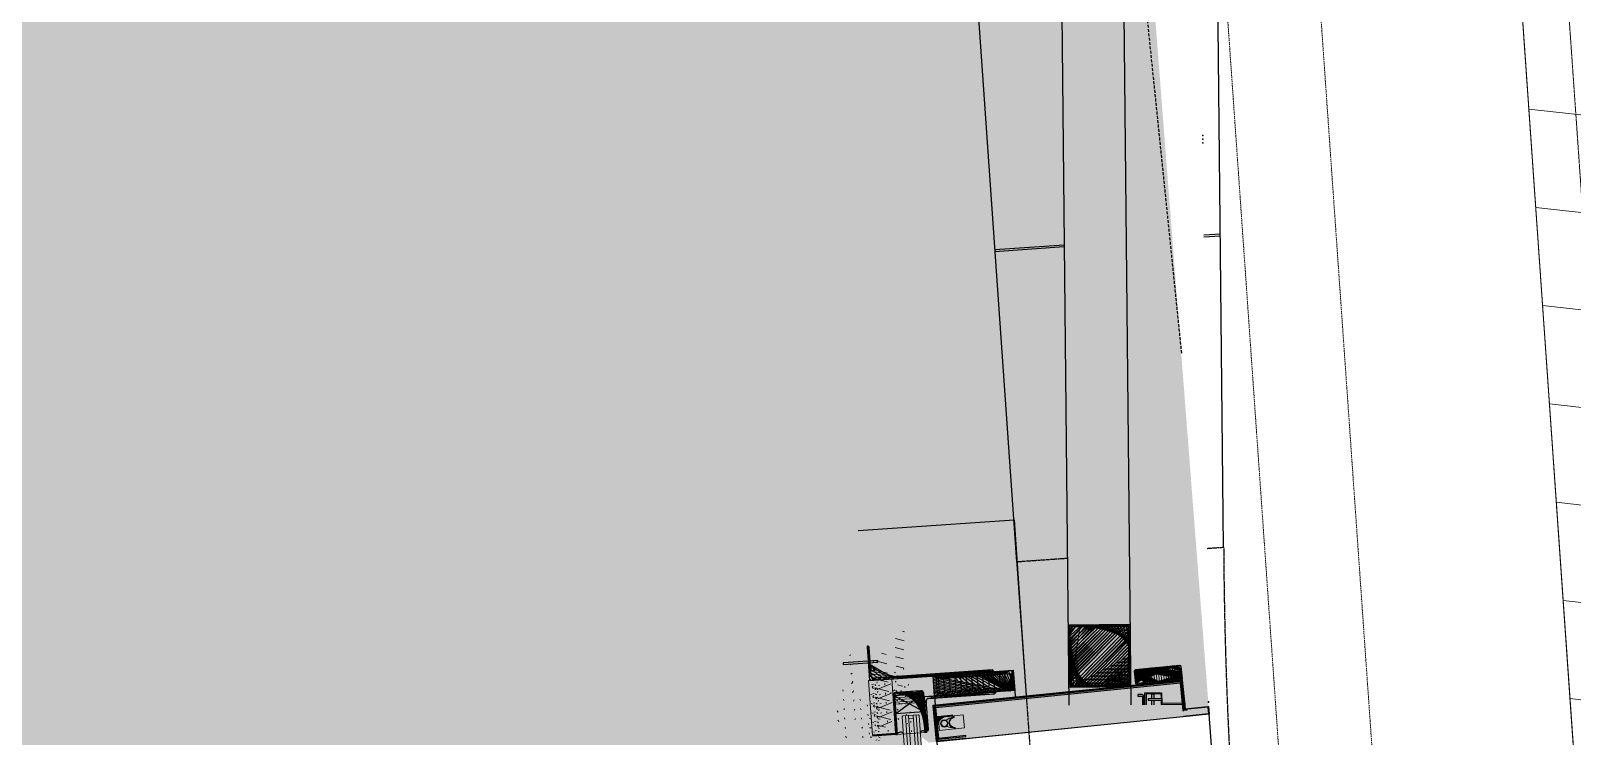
# Model space of a CAD drawing. Header units: millimetres. Extents: x 306 to 836129804, y -168137 to 818603917.
# Drawn here: x 834579484 to 834584449, y 817967522 to 817969795 of the extents above; entities that cross this region are included whole.
import ezdxf
from ezdxf.xclip import XClip

# ---------------------------------------------------------------- set-up
doc = ezdxf.new("R2010")
doc.units = ezdxf.units.MM
doc.header["$LTSCALE"] = 3
doc.header["$XCLIPFRAME"] = 0
doc.header["$PDMODE"] = 3
doc.header["$PDSIZE"] = 0.1
for name, pattern in [('ACAD_ISO03W100', [30, 12, -18]), ('B0606', [0.7813, 0.39065, -0.39065]), ('B0701', [2.34375, 1.5625, -0.78125]), ('B0703', [4.6875, 3.125, -1.5625])]:
    doc.linetypes.add(name, pattern=pattern)
doc.layers.add('_LTC', color=251, linetype='Continuous')
for name, color, linetype, lineweight in [('Eva-New', 1, 'ACAD_ISO03W100', 18), ('Hatch (LTC&CB)', 252, 'Continuous', 35), ('UAJ-08ALUM-h', 251, 'Continuous', 5), ('UAJ-08META', 251, 'Continuous', 9), ('UAJ-08STAI', 251, 'Continuous', 9), ('UAJ-08STAI-h', 251, 'Continuous', 5), ('UAJ-21EXWA-a', 251, 'Continuous', 9), ('UAJ-21EXWA-c', 251, 'Continuous', 9), ('UAJ-22INWA', 251, 'Continuous', 35), ('UAJ-22INWA-a', 251, 'Continuous', 13), ('UAJ-22INWA-h', 251, 'Continuous', 9), ('UAJ-23FLOR-h', 251, 'Continuous', 9), ('UAJ-23FLOR-y', 251, 'B0701', 9), ('UAJ-32INFR-c', 251, 'Continuous', 9), ('UAJ-32INFR-h', 251, 'Continuous', 9)]:
    doc.layers.add(name, color=color, linetype=linetype, lineweight=lineweight)
doc.layers.add('UAJ-21EXWA-$', color=251, linetype='Continuous', plot=False)
doc.layers.add('UAJ-21EXWA-hlp', color=251, linetype='Continuous', plot=False)
pattern_1 = [(45, (0, 0), (-4.999999779477807, 4.999999779477808), []), (45, (1.7, 0), (-4.999999779477807, 4.999999779477808), []), (45, (1.8, 0), (-4.999999779477807, 4.999999779477808), []), (45, (1.9, 0), (-4.999999779477807, 4.999999779477808), []), (45, (2, 0), (-4.999999779477807, 4.999999779477808), []), (45, (2.1, 0), (-4.999999779477807, 4.999999779477808), []), (45, (2.2, 0), (-4.999999779477807, 4.999999779477808), []), (45, (2.3, 0), (-4.999999779477807, 4.999999779477808), [])]
pattern_2 = [(45, (10750, 600), (-4.999999779477807, 4.999999779477808), []), (45, (10751.7, 600), (-4.999999779477807, 4.999999779477808), []), (45, (10751.8, 600), (-4.999999779477807, 4.999999779477808), []), (45, (10751.9, 600), (-4.999999779477807, 4.999999779477808), []), (45, (10752, 600), (-4.999999779477807, 4.999999779477808), []), (45, (10752.1, 600), (-4.999999779477807, 4.999999779477808), []), (45, (10752.2, 600), (-4.999999779477807, 4.999999779477808), []), (45, (10752.3, 600), (-4.999999779477807, 4.999999779477808), [])]

# ---------------------------------------------------------------- blocks, each defined once
blk = doc.blocks.new('*U1653')
at = {"layer": 'UAJ-21EXWA-a'}
blk.add_lwpolyline([(678.8535124063492, -152.6484401226044), (676.4192818403244, -154.0763473510742), (663.6700299978256, -203.4564032554626), (665.1043062210083, -205.9014909267426), (2717.795520795362, -745.6337815518237), (2720.225411785619, -744.2047587628223), (2733.435432804601, -694.9458272452213), (2732.019224895017, -692.5054943556644)], close=True, dxfattribs=at)
at = {"layer": 'UAJ-21EXWA-c'}
for points in [[(2722.272725952642, -736.4711052174426), (665.7130051851273, -195.7216341495514)], [(2724.621554268377, -726.748795747266), (668.2559567689896, -186.0503678321838)], [(671.833355307579, -171.4823825359344), (2728.772962940709, -712.3317406172611)], [(674.3763068914413, -161.8111159801483), (2731.363220585363, -702.6729125971652)]]:
    blk.add_lwpolyline(points, dxfattribs=at)
for points in [[(681.5908010005951, -174.0479942560196), (671.9194390773773, -171.5050172805786), (668.1698733568192, -186.0277328491211), (677.8412356376648, -188.5707098245621)], [(2719.109079254644, -709.7907284493305), (2728.780441654699, -712.3337053055621), (2724.901761187093, -726.822471498952), (2715.230398667829, -724.2794944043018)]]:
    blk.add_lwpolyline(points, close=True, dxfattribs=at)
blk = doc.blocks.new('*U1659')
at = {"layer": 'UAJ-22INWA-h'}
h = blk.add_hatch(dxfattribs=at)
h.set_pattern_fill('A-INSULATION', color=256, scale=75, style=0)
h.set_pattern_definition([(71.565, (1689.68143041833, 15), (-30.00000014069336, 2.655908467735779e-05), [47.43416475, -31.6227765]), (279, (1689.68143041833, 15), (30.00000032541372, -2.509771042033537e-07), [4.69303425, -71.2418505]), (297, (1690.43143041833, 10.35), (30.00000002524239, 4.092226557617096e-09), [4.69303425, -79.48143375]), (315, (1692.53143041833, 6.149999999999999), (29.99999973752702, -8.326672684688674e-15), [4.69303425, -101.3729835]), (333, (1695.83143041833, 2.85), (29.99999935698749, 3.364006365136341e-07), [4.69303425, -160.508661]), (351, (1700.03143041833, 0.75), (29.99441939244518, 0.0008841839218006603), [4.693034249999993, -474.7409572499996]), (9, (1704.68143041833, 0), (-30.00000032541372, 2.509770979583492e-07), [4.69303425, -474.74095725]), (27, (1709.33143041833, 0.75), (-29.99999935698749, 3.364006448403067e-07), [4.69303425, -160.508661]), (45, (1713.53143041833, 2.85), (-29.99999973752702, 2.081668171172169e-15), [4.69303425, -101.3729835]), (63, (1716.83143041833, 6.149999999999999), (-30.00000002524239, 4.092236965957952e-09), [4.69303425, -79.48143375]), (81, (1718.93143041833, 10.35), (-30.00000032541372, -2.509770963970981e-07), [4.69303425, -71.2418505]), (288.435, (1704.68143041833, 60), (30.00000014069335, 2.655908466799028e-05), [47.43416475, -31.6227765]), (261, (1705.43143041833, 64.65), (30.00000032541372, 2.509770927541788e-07), [4.693034249999993, -71.24185049999988]), (243, (1707.53143041833, 68.85), (30.00000002524239, -4.092236965957952e-09), [4.69303425, -79.48143375]), (225, (1710.83143041833, 72.15), (29.99999973752702, -4.163336342344337e-15), [4.69303425, -101.3729835]), (207, (1715.03143041833, 74.25), (29.99999935698749, -3.364006490036431e-07), [4.69303425, -160.508661]), (189, (1719.68143041833, 75), (30.00000032541372, -2.509771021216856e-07), [4.69303425, -474.74095725]), (171, (1724.33143041833, 74.25), (-30.00000032541372, -2.509770943154299e-07), [4.693034249999993, -474.7409572499996]), (153, (1728.53143041833, 72.15), (-29.99999935698749, -3.364006406769704e-07), [4.69303425, -160.508661]), (135, (1731.83143041833, 68.85), (-29.99999973752702, 2.081668171172169e-15), [4.69303425, -101.3729835]), (117, (1733.93143041833, 64.65), (-30.00000002524239, -4.092228639285267e-09), [4.69303425, -79.48143375]), (98.99999999999997, (1734.68143041833, 60), (-30.00000036061147, 4.732069762078406e-07), [4.693034249999995, -71.24185049999991])])
h.paths.add_polyline_path([(0, 0), (176.9999999598918, 0), (176.9999999598918, 75), (0, 75)])
blk.add_lwpolyline([(0, 0), (176.9999999598918, 0), (176.9999999598918, 75), (0, 75)], close=True, dxfattribs=at)
blk = doc.blocks.new('*U2748')
at = {"layer": 'UAJ-22INWA-a', "lineweight": -2}
blk.add_lwpolyline([(-212.999399180841, 26.5286515692539), (-212.999399180841, -27.4713484307461, -0.414213562373095), (-215.9993993000503, -30.47134854995539), (-227.999399180841, -30.47134854995539), (-227.999399180841, -35.4713484307461), (-215.4993993000503, -35.47134854995539, 0.414213562373095), (-207.9993993000503, -27.9713484307461), (-207.999399180841, 27.02865145004461, 0.414213562373095), (-215.4993993000503, 34.52865145004461), (-227.999399180841, 34.52865145004461), (-227.999399180841, 29.5286515692539), (-215.9993993000503, 29.5286515692539, -0.414213562373095)], format="xyb", close=True, dxfattribs=at)
for points in [[(-204.9993993000503, 39.98541197574804), (-156.999399180841, 39.98541185653875), (-156.9993993000503, 35.98541185653875), (-200.999399180841, 35.98541197574804), (-200.9993993000503, -36.01458790504267), (-156.999399180841, -36.01458802425196), (-156.9993993000503, -40.01458802425196), (-204.999399180841, -40.01458802425196), (-204.9993993000503, 39.98541197574804)], [(-175.066112156343, 20.98541209495733), (-175.066112156343, 35.98541185653875), (-184.066112156343, 35.98541197574804), (-184.066112156343, 20.98541197574804)], [(-184.066112156343, 15.98541197574804), (-184.0661123947616, -15.98541143142512)], [(-175.066112156343, -15.98541131221583), (-175.066112156343, 15.98541197574804)]]:
    blk.add_lwpolyline(points, dxfattribs=at)
blk.add_lwpolyline([(-152.9993993000503, 38.13516340053746), (-152.9993994192596, 20.98541197574804), (-194.0661123947616, 20.98541209495733), (-194.0661125139709, 15.98541209495733), (-152.9993993000503, 15.98541209495733), (-152.9993993000503, 2.485411975748036), (-74.99939941925959, 2.485412094957326), (-74.99939941925959, 5.485412214166615), (-149.9993994192596, 5.485411975748036), (-149.9993993000503, 38.13516340053746), (-152.9993993000503, 38.13516340053746)], close=True, dxfattribs=at)
blk = doc.blocks.new('*U67')
at = {"layer": 'UAJ-32INFR-c'}
blk.add_hatch(color=256, dxfattribs=at).paths.add_polyline_path([(1.999999999999999, 50), (2.000000000000003, 1.999999999999804), (25, 1.999999999951799), (25, -4.547495033030724e-11), (2.728484105318785e-12, 3.422645167367881e-12), (2.725218753341018e-12, 50)])
at = {"layer": 'UAJ-32INFR-h'}
h = blk.add_hatch(dxfattribs=at)
h.set_pattern_fill('STEEL', color=256, style=0)
h.set_pattern_definition([(45, (-74.99999999999727, -49.99999999999658), (-2.245064030267288, 2.245064030267288), []), (45, (-74.99999999999727, -48.41249999999658), (-2.245064030267288, 2.245064030267288), [])])
h.paths.add_polyline_path([(1.999999999999999, 50), (2.000000000000003, 1.999999999999804), (25, 1.999999999951799), (25, -4.547495033030724e-11), (2.728484105318785e-12, 3.422645167367881e-12), (2.725218753341018e-12, 50)])
at = {"layer": 'UAJ-22INWA-a', "lineweight": -2}
blk.add_lwpolyline([(1.999999999999999, 50), (2.000000000000003, 1.999999999999804), (25, 1.999999999951799), (25, -4.547495033030724e-11), (2.728484105318785e-12, 3.422645167367881e-12), (2.725218753341018e-12, 50)], close=True, dxfattribs=at)
blk = doc.blocks.new('*U68')
at = {"layer": 'UAJ-32INFR-c'}
blk.add_hatch(color=256, dxfattribs=at).paths.add_polyline_path([(1.999999999999997, 17.5), (2.000000000000003, 1.999999999999804), (10, 1.999999999951799), (10, -4.547495033030724e-11), (2.728484105318785e-12, 3.422645167367881e-12), (2.723442396501617e-12, 17.5)])
at = {"layer": 'UAJ-32INFR-h'}
h = blk.add_hatch(dxfattribs=at)
h.set_pattern_fill('STEEL', color=256, style=0)
h.set_pattern_definition([(45, (-89.99999999999727, -82.49999999999658), (-2.245064030267288, 2.245064030267288), []), (45, (-89.99999999999727, -80.91249999999658), (-2.245064030267288, 2.245064030267288), [])])
h.paths.add_polyline_path([(1.999999999999997, 17.5), (2.000000000000003, 1.999999999999804), (10, 1.999999999951799), (10, -4.547495033030724e-11), (2.728484105318785e-12, 3.422645167367881e-12), (2.723442396501617e-12, 17.5)])
at = {"layer": 'UAJ-22INWA-a', "lineweight": -2}
blk.add_lwpolyline([(1.999999999999997, 17.5), (2.000000000000003, 1.999999999999804), (10, 1.999999999951799), (10, -4.547495033030724e-11), (2.728484105318785e-12, 3.422645167367881e-12), (2.723442396501617e-12, 17.5)], close=True, dxfattribs=at)
blk = doc.blocks.new('*U|REF5019469')
at = {"layer": 'UAJ-32INFR-h'}
h = blk.add_hatch(dxfattribs=at)
h.set_pattern_fill('STAAL', color=256, style=0)
h.set_pattern_definition(pattern_1)
edge = h.paths.add_edge_path(flags=16)
edge.add_arc((-68.49999999999736, -18), 1.5, 180, 394.9306585423736)
edge.add_line((-68.49999999999736, -19.5), (68.50000000000264, -19.49999999999909))
edge.add_arc((68.50000000000264, -17.99999999999909), 1.5, 270, 360)
edge.add_line((70.00000000000264, -17.99999999999909), (70.000000000001, 18.00000000000182))
edge.add_arc((68.500000000001, 18.00000000000182), 1.5, 0, 90)
edge.add_line((68.500000000001, 19.50000000000182), (-68.499999999999, 19.50000000000182))
edge.add_arc((-68.499999999999, 18.00000000000182), 1.5, 90, 180)
edge.add_line((-69.999999999999, 18.00000000000182), (-69.99999999999736, -18))
edge = h.paths.add_edge_path()
edge.add_arc((-70.49999999999736, -19.99999999999909), 4.5, 180, 270)
edge.add_line((-70.49999999999736, -24.49999999999909), (70.50000000000264, -24.49999999999909))
edge.add_arc((70.50000000000264, -19.99999999999909), 4.5, 270, 360)
edge.add_line((75.00000000000264, -19.99999999999909), (75.00000000000281, 20))
edge.add_arc((70.50000000000281, 20), 4.5, 0, 90)
edge.add_line((70.50000000000281, 24.5), (-70.49999999999719, 24.50000000000182))
edge.add_arc((-70.49999999999719, 20.00000000000182), 4.5, 90, 180)
edge.add_line((-74.99999999999719, 20.00000000000182), (-74.99999999999736, -19.99999999999909))
at = {"layer": 'UAJ-22INWA-a', "lineweight": -2}
for p, q in [((-74.99999999999719, 20.00000000000182), (-74.99999999999736, -19.99999999999909)), ((70.50000000000281, 24.5), (-70.49999999999719, 24.50000000000182)), ((-69.999999999999, 18.00000000000182), (-69.99999999999736, -18)), ((68.500000000001, 19.50000000000182), (-68.499999999999, 19.50000000000182)), ((70.00000000000264, -17.99999999999909), (70.000000000001, 18.00000000000182)), ((75.00000000000264, -19.99999999999909), (75.00000000000281, 20)), ((-70.49999999999736, -24.49999999999909), (70.50000000000264, -24.49999999999909)), ((-68.49999999999736, -19.5), (68.50000000000264, -19.49999999999909))]:
    blk.add_line(p, q, dxfattribs=at)
for centre, radius, start, end in [((-70.49999999999719, 20.00000000000182), 4.5, 90, 180), ((-68.499999999999, 18.00000000000182), 1.5, 90, 180), ((68.500000000001, 18.00000000000182), 1.5, 0, 90), ((70.50000000000281, 20), 4.5, 0, 90), ((-70.49999999999736, -19.99999999999909), 4.5, 180, 270), ((-68.49999999999736, -18), 1.5, 180, 34.93065854237359), ((68.50000000000264, -17.99999999999909), 1.5, 270, 0), ((70.50000000000264, -19.99999999999909), 4.5, 270, 0)]:
    blk.add_arc(centre, radius, start, end, dxfattribs=at)
blk = doc.blocks.new('*U1668')
at = {"layer": 'UAJ-08ALUM-h'}
h = blk.add_hatch(color=256, dxfattribs=at)
h.dxf.hatch_style = 1
edge = h.paths.add_edge_path()
edge.add_line((-79.5127876996994, -118.0000013107061), (-220.5127876996994, -118.0000013107043))
edge.add_arc((-220.5127876996994, -122.5000013107042), 4.499999999999943, 89.99999999999928, 180.0000000000007)
edge.add_line((-225.0127876996994, -122.5000013107043), (-225.0127876996994, -162.5000013107052))
edge.add_arc((-220.5127876996994, -162.5000013107052), 4.499999999999972, 179.9999999999996, 270.0000000000003)
edge.add_line((-220.5127876996994, -167.0000013107052), (-79.5127876996994, -167.0000013107052))
edge.add_arc((-79.5127876996994, -162.5000013107052), 4.5, 270, 360)
edge.add_line((-75.0127876996994, -162.5000013107052), (-75.0127876996994, -122.5000013107061))
edge.add_arc((-79.51278769969939, -122.5000013107061), 4.499999999999986, 359.9999999999998, 450.0000000000002)
at = {"layer": 'UAJ-32INFR-c'}
h = blk.add_hatch(color=256, dxfattribs=at)
h.dxf.hatch_style = 1
edge = h.paths.add_edge_path()
edge.add_line((-786.9987201371839, -2.273736754432321e-13), (-879.998772367123, -2.273736754432321e-13))
edge.add_arc((-879.998772367123, -2.000000000000227), 2, 90, 180)
edge.add_line((-881.998772367123, -2.000000000000227), (-881.998772367123, -116.0000016683342))
edge.add_arc((-879.9987723002953, -116.0000016015065), 2.000000066827739, 180.0000019144736, 270.0000019144736)
edge.add_line((-879.9987722334675, -118.0000016683342), (-75.01278769969952, -118.0000013107061))
edge.add_line((-75.01278769969946, -118.0000013107061), (-75.01278769969946, -37.00000143051147))
edge.add_line((-75.01278769969946, -37.00000143051147), (-77.01278769969946, -37.00000131130219))
edge.add_line((-77.01278769969946, -37.00000131130219), (-77.01278769969946, -116.0000014895202))
edge.add_line((-77.01278769969946, -116.0000014895202), (-879.9987722334674, -116.0000016683342))
edge.add_line((-879.9987722334675, -116.0000016683342), (-879.9987722334675, -2.000002503395422))
edge.add_line((-879.9987722334675, -2.000002503395422), (-786.9987201371839, -2.000002064531942))
edge.add_line((-786.9987201371839, -2.000002064531942), (-786.9987201371839, -2.273736754432321e-13))
h = blk.add_hatch(color=256, dxfattribs=at)
h.dxf.hatch_style = 1
h.paths.add_polyline_path([(0, 0), (-881.998772367123, -4.440892098500626e-16), (-881.9987721963357, -118.0000016700252), (-75.01278769969946, -118.0000013107061), (-75.01278769969946, -24.99269998073578), (0.0006102256473328892, -24.99070864232454)])
h = blk.add_hatch(color=256, dxfattribs=at)
h.dxf.hatch_style = 1
edge = h.paths.add_edge_path()
edge.add_line((-2.000000048222946, -2.273736754432321e-13), (-83.01240493739127, 1.032898523689596e-05))
edge.add_line((-83.01240493739127, 1.032898523689596e-05), (-83.01240493739127, -1.999989948436223))
edge.add_line((-83.01240493739127, -1.999989948436223), (-2.00000011920929, -1.999999880790938))
edge.add_line((-2.000000119209288, -1.999999880790938), (-1.99944269657135, -22.99269974231743))
edge.add_line((-1.99944269657135, -22.99269974231743), (-77.01278769969946, -22.99269986152672))
edge.add_line((-77.01278769969946, -22.99269986152672), (-77.01278769969946, -35.00000131130219))
edge.add_line((-77.01278769969946, -35.00000131130219), (-75.01278769969946, -35.00000143051147))
edge.add_line((-75.01278769969946, -35.00000143051147), (-75.01278769969946, -24.99269998073578))
edge.add_line((-75.01278769969946, -24.99269998073578), (-1.999442754836323, -24.99269975283073))
edge.add_arc((-1.999442761079159, -22.9926998068238), 1.999999946006927, 270.0000001788439, 360.0015209987772)
edge.add_line((0.0005571842230533974, -22.99264671395208), (-9.71524496407028e-08, -1.999946858903556))
edge.add_arc((-2.000000048222943, -1.999999951775434), 1.999999951775207, 0.001520998777274013, 90.00000000000007)
h = blk.add_hatch(color=256, dxfattribs=at)
h.dxf.hatch_style = 1
edge = h.paths.add_edge_path()
edge.add_line((-786.9987201371839, -6.999999642372131), (-786.9987201371839, -9.999999642372131))
edge.add_line((-786.9987201371839, -9.999999642372131), (-873.9987201371839, -9.999999642372131))
edge.add_line((-873.9987201371839, -9.999999642372131), (-873.998720042777, -109.9999996423721))
edge.add_line((-873.998720042777, -109.9999996423721), (-83.01273548603058, -109.9999996423721))
edge.add_line((-83.01273548603064, -109.9999996423721), (-83.01243677456853, -20.49269455923972))
edge.add_line((-83.01243677456853, -20.49269455923973), (-80.01214157197535, -20.49270516542761))
edge.add_line((-80.01214157197535, -20.49270516542761), (-80.01273548603064, -109.9999996423721))
edge.add_arc((-83.01273548603064, -109.9999996423721), 3, -90, 0, ccw=False)
edge.add_line((-83.01273548603064, -112.9999996423721), (-873.998720042777, -112.9999996423721))
edge.add_arc((-873.998720042777, -109.9999996423721), 3, 180.0000000347852, 270, ccw=False)
edge.add_line((-876.998720042777, -109.9999996441935), (-876.9987201371839, -9.99999964419348))
edge.add_arc((-873.9987201371839, -9.999999642372131), 3, 90, 180.0000000347853, ccw=False)
edge.add_line((-873.9987201371839, -6.999999642372131), (-786.9987201371839, -6.999999642372131))
blk.add_lwpolyline([(-1.99944269657135, -22.99269974231748), (-1.99944269657135, -22.99269974231748)])
at = {"layer": 'UAJ-21EXWA-$'}
blk.add_lwpolyline([(0, 0), (-881.998772367123, -4.440892098500626e-16), (-881.9987721963357, -118.0000016700252), (-75.01278769969946, -118.0000013107061), (-75.01278769969946, -24.99269998073578), (0.0006102256473328892, -24.99070864232454)], close=True, dxfattribs=at)
for points in [[(-0.5, 0), (0.5, 0)], [(0, -0.5), (0, 0.5)]]:
    blk.add_lwpolyline(points, dxfattribs=at)
at = {"layer": 'UAJ-21EXWA-hlp'}
blk.add_lwpolyline([(-79.5127876996994, -118.0000013107061), (-220.5127876996994, -118.0000013107043, 0.4142135623731026), (-225.0127876996994, -122.5000013107043), (-225.0127876996994, -162.5000013107052, 0.4142135623730975), (-220.5127876996994, -167.0000013107052), (-79.5127876996994, -167.0000013107052, 0.414213562373095), (-75.0127876996994, -162.5000013107052), (-75.0127876996994, -122.5000013107061, 0.4142135623730975), (-79.5127876996994, -118.0000013107061)], format="xyb", close=True, dxfattribs=at)
at = {"layer": 'UAJ-22INWA-a'}
blk.add_lwpolyline([(-2.000000048222946, -2.273736754432321e-13), (-83.01240493739127, 1.032898523689596e-05), (-83.01240493739127, -1.999989948436223), (-2.000000119209288, -1.999999880790938), (-1.99944269657135, -22.99269974231743), (-77.01278769969946, -22.99269986152672), (-77.01278769969946, -35.00000131130219), (-75.01278769969946, -35.00000143051147), (-75.01278769969946, -24.99269998073578), (-1.999442754836329, -24.99269975283073, 0.414221336751481), (0.0005571842230533974, -22.99264671395208), (-9.71524496407028e-08, -1.999946858903556, 0.4142057871232107)], format="xyb", close=True, dxfattribs=at)
at = {"layer": 'UAJ-22INWA-a', "lineweight": -2}
for points in [[(-786.9987201371839, -2.273736754432321e-13), (-879.998772367123, -2.273736754432321e-13, 0.414213562373095), (-881.998772367123, -2.000000000000227), (-881.998772367123, -116.0000016683342, 0.4142135623730951), (-879.9987722334675, -118.0000016683342), (-75.01278769969946, -118.0000013107061), (-75.01278769969946, -37.00000143051147), (-77.01278769969946, -37.00000131130219), (-77.01278769969946, -116.0000014895202), (-879.9987722334675, -116.0000016683342), (-879.9987722334675, -2.000002503395422), (-786.9987201371839, -2.000002064531942)], [(-786.9987201371839, -6.999999642372131), (-786.9987201371839, -9.999999642372131), (-873.9987201371839, -9.999999642372131), (-873.998720042777, -109.9999996423721), (-83.01273548603064, -109.9999996423721), (-83.01243677456853, -20.49269455923973), (-80.01214157197535, -20.49270516542761), (-80.01273548603064, -109.9999996423721, -0.414213562373095), (-83.01273548603064, -112.9999996423721), (-873.998720042777, -112.9999996423721, -0.4142135621952741), (-876.998720042777, -109.9999996441935), (-876.9987201371839, -9.999999644193487, -0.414213562550916), (-873.9987201371839, -6.999999642372131)]]:
    blk.add_lwpolyline(points, format="xyb", close=True, dxfattribs=at)
at = {"layer": 'UAJ-22INWA-h', "linetype": 'B0606', "const_width": 2}
blk.add_lwpolyline([(-786.9987201371839, -1.000001032266085), (-83.01240493739125, -1.000001032266085)], dxfattribs=at)
at = {"layer": 'UAJ-32INFR-h'}
for points in [[(-820.9987201987844, -76.99999969571833), (-868.9987201172586, -76.99999969571832), (-868.9987201371839, -34.99999964237213), (-820.9987199877356, -34.99999964018628)], [(-820.9987199658681, -37.6696969653466), (-820.9987199877356, -34.99999968127155)], [(-820.9987200973258, -74.33030251081158), (-820.9987201987844, -76.99999937349321)]]:
    blk.add_lwpolyline(points, dxfattribs=at)
blk.add_lwpolyline([(-818.4987200087654, -71.99999966968689), (-818.4987201227768, -74.99999961971072, 0.4142135735041519), (-816.4987201227768, -76.99999969571833), (-788.4987200658807, -76.99999969571833), (-788.4987202049589, -34.99999963870628), (-816.4987199714448, -34.99999963998135, 0.414213564758848), (-818.4987199713537, -36.99999965636336), (-818.4987199467806, -39.9999997052474)], format="xyb", dxfattribs=at)
for radius in [11.99999999999999, 11, 9.999999999999996]:
    blk.add_circle((-851.9987199331842, -55.99999968616325), radius, dxfattribs=at)
for centre, radius, start, end in [((-831.4987201622773, -55.99999970834367), 14.99999999999999, 82.37480209597726, 152.1358155508277), ((-818.4987199796059, -55.9999997470436), 18.49999999999999, 89.99999769659202, 269.999997696592), ((-818.4987199796059, -55.9999997470436), 15.99999999999999, 89.99999769659202, 269.999997696592), ((-831.4987201622773, -55.99999970834367), 14.99999999999999, 207.8641827082835, 277.6251946603575)]:
    blk.add_arc(centre, radius, start, end, dxfattribs=at)
at = {"layer": 'UAJ-08META', "xscale": -1}
for name, p, rotation in [('*U68', (-79.51214158858508, -20.49269986232047), 180), ('*U67', (-871.9987201371837, -79.99999969571832), 270)]:
    blk.add_blockref(name, p, dxfattribs=dict(at, rotation=rotation))
at = {"layer": 'UAJ-08META'}
blk.add_blockref('*U|REF5019469', (-150.0127876997021, -142.5000013107061), dxfattribs=at)
blk = doc.blocks.new('*U|REF31841681')
at = {"layer": 'UAJ-32INFR-h'}
h = blk.add_hatch(dxfattribs=at)
h.set_pattern_fill('STAAL', color=256, style=0)
h.set_pattern_definition(pattern_1)
edge = h.paths.add_edge_path(flags=16)
edge.add_arc((-93.49999999998363, -93.5), 1.5, 180, 394.9306585423736)
edge.add_line((-93.49999999998363, -95), (93.50000000001637, -94.99999999999909))
edge.add_arc((93.50000000001637, -93.49999999999909), 1.5, 270, 360)
edge.add_line((95.00000000001637, -93.49999999999909), (94.99999999998727, 93.50000000000182))
edge.add_arc((93.49999999998727, 93.50000000000182), 1.5, 0, 90)
edge.add_line((93.49999999998727, 95.00000000000182), (-93.50000000001273, 95.00000000000182))
edge.add_arc((-93.49999999999864, 93.5000000000159), 1.5, 90, 180)
edge.add_line((-95.00000000001273, 93.50000000000182), (-94.99999999998363, -93.5))
edge = h.paths.add_edge_path()
edge.add_arc((-95.49999999998363, -95.49999999999909), 4.5, 180, 270)
edge.add_line((-95.49999999998363, -99.99999999999909), (95.50000000001637, -99.99999999999909))
edge.add_arc((95.50000000001637, -95.49999999999909), 4.5, 270, 360)
edge.add_line((100.0000000000164, -95.49999999999909), (99.99999999998909, 95.5))
edge.add_arc((95.49999999998909, 95.5), 4.5, 0, 90)
edge.add_line((95.49999999998909, 100), (-95.50000000001091, 100.0000000000018))
edge.add_arc((-95.50000000001091, 95.50000000000182), 4.5, 90, 180)
edge.add_line((-100.0000000000109, 95.50000000000182), (-99.99999999998363, -95.49999999999909))
at = {"layer": 'UAJ-22INWA-a', "lineweight": -2}
for p, q in [((95.49999999998909, 100), (-95.50000000001091, 100.0000000000018)), ((-100.0000000000109, 95.50000000000182), (-99.99999999998363, -95.49999999999909)), ((-95.00000000001273, 93.50000000000182), (-94.99999999998363, -93.5)), ((93.49999999998727, 95.00000000000182), (-93.50000000001273, 95.00000000000182)), ((95.00000000001637, -93.49999999999909), (94.99999999998727, 93.50000000000182)), ((100.0000000000164, -95.49999999999909), (99.99999999998909, 95.5)), ((-93.49999999998363, -95), (93.50000000001637, -94.99999999999909)), ((-95.49999999998363, -99.99999999999909), (95.50000000001637, -99.99999999999909))]:
    blk.add_line(p, q, dxfattribs=at)
for centre, radius, start, end in [((-95.50000000001091, 95.50000000000182), 4.5, 90, 180), ((95.49999999998909, 95.5), 4.5, 0, 90), ((-93.49999999999864, 93.5000000000159), 1.5, 90, 180), ((93.49999999998727, 93.50000000000182), 1.5, 0, 90), ((-95.49999999998363, -95.49999999999909), 4.5, 180, 270), ((-93.49999999998363, -93.5), 1.5, 180, 34.93065854237359), ((93.50000000001637, -93.49999999999909), 1.5, 270, 360), ((95.50000000001637, -95.49999999999909), 4.5, 270, 0)]:
    blk.add_arc(centre, radius, start, end, dxfattribs=at)
blk = doc.blocks.new('*U1667')
at = {"layer": 'UAJ-08STAI-h'}
h = blk.add_hatch(dxfattribs=at)
h.set_pattern_fill('STAAL', color=256, style=0)
h.set_pattern_definition(pattern_2)
edge = h.paths.add_edge_path()
edge.add_line((0, 55), (0, 0))
edge.add_line((0, 0), (200, 0))
edge.add_line((200, 0), (200, 0.9999999999999996))
edge.add_arc((198, 0.9999999999999996), 2, 0, 90)
edge.add_line((198, 3), (6.5, 3))
edge.add_arc((6.5, 6.5), 3.5, 180, 270, ccw=False)
edge.add_line((3, 6.5), (3, 53))
edge.add_arc((0.9999999999999996, 53), 2, 0, 90)
edge.add_line((0.9999999999999996, 55), (0, 55))
at = {"layer": 'UAJ-32INFR-c'}
h = blk.add_hatch(color=256, dxfattribs=at)
edge = h.paths.add_edge_path()
edge.add_line((0, 55), (0, 0))
edge.add_line((0, 0), (200, 0))
edge.add_line((200, 0), (200, 0.9999999999999996))
edge.add_arc((198, 0.9999999999999996), 2, 0, 90)
edge.add_line((198, 3), (6.5, 3))
edge.add_arc((6.5, 6.5), 3.5, 180, 270, ccw=False)
edge.add_line((3, 6.5), (3, 53))
edge.add_arc((0.9999999999999996, 53), 2, 0, 90)
edge.add_line((0.9999999999999996, 55), (0, 55))
at = {"layer": 'UAJ-08STAI', "lineweight": -2}
blk.add_line((200, 0), (200, 0.9999999999999996), dxfattribs=at)
at = {"layer": 'UAJ-22INWA-a', "lineweight": -2}
for p, q in [((0.9999999999999996, 55), (0, 55)), ((0, 55), (0, 0)), ((3, 6.5), (3, 53)), ((0, 0), (200, 0)), ((198, 3), (6.5, 3))]:
    blk.add_line(p, q, dxfattribs=at)
for centre, radius, start, end in [((0.9999999999999996, 53), 2, 0, 90), ((6.5, 6.5), 3.5, 180, 270), ((198, 0.9999999999999996), 2, 0, 90)]:
    blk.add_arc(centre, radius, start, end, dxfattribs=at)
blk = doc.blocks.new('*U1660')
at = {"layer": 'UAJ-08STAI-h'}
h = blk.add_hatch(dxfattribs=at)
h.set_pattern_fill('STAAL', color=256, style=0)
h.set_pattern_definition(pattern_2)
edge = h.paths.add_edge_path()
edge.add_line((0, 115), (0, 0))
edge.add_line((0, 0), (55, 0))
edge.add_line((55, 0), (55, 0.9999999999999996))
edge.add_arc((53, 0.9999999999999996), 2, 0, 90)
edge.add_line((53, 3), (6.5, 3))
edge.add_arc((6.5, 6.5), 3.5, 180, 270, ccw=False)
edge.add_line((3, 6.5), (3, 113))
edge.add_arc((0.9999999999999996, 113), 2, 0, 90)
edge.add_line((0.9999999999999996, 115), (0, 115))
at = {"layer": 'UAJ-32INFR-c'}
h = blk.add_hatch(color=256, dxfattribs=at)
edge = h.paths.add_edge_path()
edge.add_line((0, 115), (0, 0))
edge.add_line((0, 0), (55, 0))
edge.add_line((55, 0), (55, 0.9999999999999996))
edge.add_arc((53, 0.9999999999999996), 2, 0, 90)
edge.add_line((53, 3), (6.5, 3))
edge.add_arc((6.5, 6.5), 3.5, 180, 270, ccw=False)
edge.add_line((3, 6.5), (3, 113))
edge.add_arc((0.9999999999999996, 113), 2, 0, 90)
edge.add_line((0.9999999999999996, 115), (0, 115))
at = {"layer": 'UAJ-08STAI', "lineweight": -2}
blk.add_line((55, 0), (55, 0.9999999999999996), dxfattribs=at)
at = {"layer": 'UAJ-22INWA-a', "lineweight": -2}
for p, q in [((0.9999999999999996, 115), (0, 115)), ((0, 115), (0, 0)), ((3, 6.5), (3, 113)), ((0, 0), (55, 0)), ((53, 3), (6.5, 3))]:
    blk.add_line(p, q, dxfattribs=at)
for centre, radius, start, end in [((0.9999999999999996, 113), 2, 0, 90), ((6.5, 6.5), 3.5, 180, 270), ((53, 0.9999999999999996), 2, 0, 90)]:
    blk.add_arc(centre, radius, start, end, dxfattribs=at)
blk = doc.blocks.new('08_UNS-comp-StainlessSteel-Ushape--04-sec')
at = {"layer": 'UAJ-32INFR-c'}
h = blk.add_hatch(color=256, dxfattribs=at)
h.dxf.hatch_style = 1
h.paths.add_polyline_path([(0, 10.00000000000003, 0.4142135623730951), (10, 2.842170943040401e-14), (90, 7.105427357601002e-15, 0.4142135623730956), (100, 9.999999999999979), (100.0000000000002, 135.0000000000001), (95, 135), (94.99999999999977, 10.00000000000003, -0.414213562373092), (90, 5.000000000000213), (10, 5.000000000000142, -0.414213562373098), (5, 10.00000000000009), (4.999999999999773, 135), (0, 135.0000000000001)])
at = {"layer": 'UAJ-32INFR-h'}
h = blk.add_hatch(dxfattribs=at)
h.set_pattern_fill('STAAL', color=256)
h.set_pattern_definition([(45, (-1740, 17.99999999945111), (-4.999999779477807, 4.999999779477808), []), (45, (-1738.3, 17.99999999945111), (-4.999999779477807, 4.999999779477808), []), (45, (-1738.2, 17.99999999945111), (-4.999999779477807, 4.999999779477808), []), (45, (-1738.1, 17.99999999945111), (-4.999999779477807, 4.999999779477808), []), (45, (-1738, 17.99999999945111), (-4.999999779477807, 4.999999779477808), []), (45, (-1737.9, 17.99999999945111), (-4.999999779477807, 4.999999779477808), []), (45, (-1737.8, 17.99999999945111), (-4.999999779477807, 4.999999779477808), []), (45, (-1737.7, 17.99999999945111), (-4.999999779477807, 4.999999779477808), [])])
h.paths.add_polyline_path([(0, 10.00000000000003, 0.4142135623730951), (10, 2.842170943040401e-14), (90, 7.105427357601002e-15, 0.4142135623730956), (100, 9.999999999999979), (100.0000000000002, 135.0000000000001), (95, 135), (94.99999999999977, 10.00000000000003, -0.414213562373092), (90, 5.000000000000213), (10, 5.000000000000142, -0.414213562373098), (5, 10.00000000000009), (4.999999999999773, 135), (0, 135.0000000000001)])
at = {"layer": 'UAJ-22INWA-a', "lineweight": -2}
for points in [[(3.039908142984762e-15, 135), (-2.486899575160351e-14, 10.00000000000003, 0.4142135623730952), (9.999999999999966, 2.842170943040401e-14), (89.99999999999996, 0, 0.4142135623730964), (100, 9.999999999999995), (100, 135)], [(5.000000000000003, 135), (4.999999999999975, 10.00000000000003, 0.4142135623730948), (9.999999999999973, 5.00000000000014), (90.00000000000023, 5.00000000000021, 0.4142135623730965), (95.00000000000011, 10.00000000000011), (95, 135)]]:
    blk.add_lwpolyline(points, format="xyb", dxfattribs=at)
for points in [[(3.039908142984762e-15, 135), (5.000000000000003, 135)], [(100, 135), (95, 135)]]:
    blk.add_lwpolyline(points, dxfattribs=at)
blk = doc.blocks.new('FAC-00-0')
at = {"layer": '_LTC'}
h = blk.add_hatch(dxfattribs=at)
h.set_pattern_fill('ANSI34', color=256, scale=0.4999999999999989, angle=-363.9989073388431)
h.set_pattern_definition([(315.0000011870014, (1652554589.622764, -17011492.03461349), (6.735191951268327, 6.735192230335391), []), (315.0000011870014, (1652554589.622764, -17011494.27967823), (6.735191951268327, 6.735192230335391), []), (315.0000011870014, (1652554589.622763, -17011496.5247438), (6.735191951268327, 6.735192230335391), []), (315.0000011870014, (1652554589.622764, -17011498.76981354), (6.735191951268327, 6.735192230335391), [])])
h.paths.add_polyline_path([(834582643.0191995, 817967678.7566409), (834582639.8769389, 817967723.7053653), (834582401.4627451, 817967707.038384), (834582404.6050061, 817967662.0896579)], flags=16)
h.paths.add_polyline_path([(834582390.7897165, 817967716.3166633), (834582395.3267255, 817967651.4166299), (834582632.9627087, 817967668.0292084), (834582653.6799785, 817967669.65359), (834582649.1552178, 817967734.3783944)])
at = {"layer": '_LTC', "linetype": 'B0703'}
blk.add_lwpolyline([(834583191.8627969, 817968756.3257238), (834580060.6347567, 817999336.9981611)], dxfattribs=at)
at = {"layer": '_LTC'}
for points in [[(834583326.8592876, 817968131.0481411), (834583174.3457729, 817983041.2763085)], [(834582684.2296039, 817981846.1217371), (834582828.3203692, 817967621.6287264)], [(834582884.20273, 817981849.787659), (834583028.3101088, 817967623.6545753)], [(834581856.3072869, 817979580.7059389), (834582659.9852426, 817968084.4285314)], [(834583262.9915519, 817969137.1398057), (834583316.5299087, 817969140.8825474)], [(834583263.0525407, 817969131.1190453), (834583316.5914935, 817969134.8618288)], [(834582589.6831647, 817969090.0703858), (834582813.2870563, 817969105.7020128)], [(834582590.1023121, 817969084.0746635), (834582813.3480452, 817969099.6812525)], [(834582149.3435885, 817968184.38684), (834582651.5270779, 817968219.4933162), (834582691.1891015, 817967652.1446251)], [(834582266.7209998, 817967652.5090775), (834582360.5315734, 817967601.1424354)], [(834582270.7515212, 817967594.8541628), (834582356.501884, 817967658.7854501)], [(834582395.3267257, 817967651.4166297), (834582397.3483001, 817967622.4988515)], [(834582653.6922282, 817967669.4783618), (834582655.1581168, 817967648.5094376)], [(834582402.6044638, 817967503.6201384), (834582679.3326658, 817963545.1387068), (834583575.5366453, 817963631.6522051), (834583280.0674276, 817967592.9578736)], [(834582270.2411445, 817967530.4574147), (834582195.4237411, 817967525.2271047)], [(834582270.450357, 817967527.4647186), (834582195.6329535, 817967522.2344085)]]:
    blk.add_lwpolyline(points, dxfattribs=at)
at = {"layer": '_LTC', "linetype": 'B0606'}
blk.add_lwpolyline([(834582659.9852425, 817968084.428531), (834582713.7686214, 817967331.2904859), (834582823.5588123, 817965744.5769606), (834583464.176889, 817965789.8624073), (834583350.850899, 817967376.7860465, -0.01283860872774151), (834583326.8592876, 817968131.0481411, -0.9923327866219683)], format="xyb", dxfattribs=at)
for points in [[(834582659.9852426, 817968084.4285314), (834582823.5165119, 817968095.860621)], [(834583273.2210118, 817968127.2984145), (834583326.8592876, 817968131.0481411)]]:
    blk.add_lwpolyline(points, dxfattribs=at)
at = {"layer": '_LTC'}
for points in [[(834582212.8229188, 817967765.9591929), (834582100.8070172, 817967758.1284227), (834582101.1727278, 817967752.8970844), (834582213.1886294, 817967760.7278547)], [(834582653.6922282, 817967669.4783617), (834582395.3267257, 817967651.4166297), (834582390.789716, 817967716.3166631), (834582649.1552178, 817967734.3783944)], [(834582643.0191994, 817967678.7566409), (834582404.6050047, 817967662.0896575), (834582401.4627451, 817967707.038384), (834582639.8769389, 817967723.7053653)], [(834582356.501884, 817967658.7854501), (834582266.7209997, 817967652.5090777), (834582270.7515212, 817967594.8541629), (834582360.5324054, 817967601.1305349)]]:
    blk.add_lwpolyline(points, close=True, dxfattribs=at)
for centre, radius, start, end in [((834582285.9974682, 817967522.5197011), 12.44425975846558, 40.47780769047183, 148.7654577064076), ((834582358.0003545, 817967531.6879092), 8.06302775150121, 27.95467600013076, 161.7369965285633)]:
    blk.add_arc(centre, radius, start, end, dxfattribs=at)
for p in [(834583259.7420601, 817969457.9395611, 13699.99999999999), (834583259.8637259, 817969445.9288319, 13699.99999999998), (834583259.9853914, 817969433.9181026, 13699.99999999998), (834583278.2352705, 817967632.308713, 13699.99999999998)]:
    blk.add_point(p, dxfattribs=at)
ref = blk.add_blockref('*U2748', (834583278.3191047, 817967623.6997037), dxfattribs=dict(at, rotation=0.5803731527127508))
XClip(ref).set_block_clipping_path([(133.79508900642395, 16319.78092956543), (-249.75071358680725, 16313.663119792938), (-275.01273465156555, 1.9847275018692017), (0.49685168266296387, -0.5031166076660156)])
for name, p, rotation in [('*U|REF31841681', (834582926.7132275, 817967780.7905856), 0.5803730677075657), ('08_UNS-comp-StainlessSteel-Ushape--04-sec', (834582360.7923361, 817967669.1097913), 183.9989086869408)]:
    blk.add_blockref(name, p, dxfattribs=dict(at, rotation=rotation))
at = {"layer": '_LTC', "xscale": 1.999999999999995, "yscale": 1.999999999999995, "zscale": 1.999999999999995}
for name, p, rotation in [('*U1667', (834582186.1397871, 817967702.0100647), 3.998908415521926), ('*U1660', (834582362.1911608, 817967649.1001999), 273.9989083119526)]:
    blk.add_blockref(name, p, dxfattribs=dict(at, rotation=rotation))
at = {"layer": '_LTC'}
for name, p, xscale, rotation in [('*U1668', (834583280.0674276, 817967592.9578736), -0.9999999999999973, 185.7611108435547), ('*U1653', (834582268.0800155, 817968280.7791964), -0.999999999999999, 79.26707033995973)]:
    blk.add_blockref(name, p, dxfattribs=dict(at, xscale=xscale, rotation=rotation))
at = {"layer": '_LTC', "ltscale": 3.5, "rotation": 273.9989084038658}
blk.add_blockref('*U1659', (834582183.0802093, 817967701.7961766), dxfattribs=at)
blk = doc.blocks.new('*U1692')
at = {"layer": 'UAJ-23FLOR-h'}
h = blk.add_hatch(dxfattribs=at)
h.set_pattern_fill('ANSI31', color=256, scale=100, angle=315)
h.set_pattern_definition([(0, (375.0000019279327, -31172.66991171575), (8.526512829121202e-14, 317.4999999999999), [])])
h.paths.add_polyline_path([(5.803960675621056e-06, -49187.14922003914), (-1.84947043635475e-06, 19014.47930908616), (574.9999962431809, 19014.47930907126), (575.0000043734492, -49187.14921969641)])
blk.add_line((5.949636713320191e-06, -49131.18757040911), (-1.998482048286527e-06, 19014.47930885455), dxfattribs=at)

msp = doc.modelspace()

# ---------------------------------------------------------------- hatches: boundary and pattern name
at = {"layer": 'Hatch (LTC&CB)', "ltscale": 0.5}
h = msp.add_hatch(color=256, dxfattribs=at)
h.dxf.hatch_style = 1
h.paths.add_polyline_path([(834513554.2875786, 817967164.184733), (834513136.0010567, 817973147.5986885), (834516444.2460145, 817973378.8703827), (834516862.5325388, 817967395.4564129)])
edge = h.paths.add_edge_path()
edge.add_line((834574531.2963331, 818045981.8457801), (834554099.929931, 818044553.5366205))
edge.add_line((834554099.929931, 818044553.5366205), (834551123.8228455, 818044183.8080285))
edge.add_line((834551123.8228455, 818044183.8080285), (834548209.0206542, 818043477.5243225))
edge.add_line((834548209.0206542, 818043477.5243225), (834545391.3720644, 818042450.0201086))
edge.add_line((834545391.3720644, 818042450.0201086), (834542706.1556592, 818041114.1603316))
edge.add_line((834542706.1556592, 818041114.1603316), (834540186.9918953, 818039486.6707257))
edge.add_line((834540186.9918953, 818039486.6707257), (834537891.0747983, 818037557.0067935))
edge.add_line((834537891.0747983, 818037557.0067935), (834535879.1420094, 818035334.0248597))
edge.add_line((834535879.1420094, 818035334.0248597), (834535855.3944789, 818035294.2675608))
edge.add_line((834535855.3944789, 818035294.2675608), (834532032.6782387, 818042572.4388088))
edge.add_line((834532032.6782387, 818042572.4388088), (834531164.0984614, 818043800.1153567))
edge.add_line((834531164.0984614, 818043800.1153567), (834530021.2562451, 818044771.3886445))
edge.add_line((834530021.2562451, 818044771.3886445), (834528673.237675, 818045435.2700317))
edge.add_line((834528673.237675, 818045435.2700317), (834527205.3850749, 818045748.6568446))
edge.add_line((834527205.3850749, 818045748.6568446), (834506196.3506466, 818045615.4155988))
edge.add_arc((834506271.1753964, 818044617.8358235), 1000.382002588579, 94.28951124117238, 184.8385578105567)
edge.add_line((834505274.3584335, 818044533.4551773), (834507175.0349003, 818017345.0717123))
edge.add_arc((834508006.2233039, 818017538.0693862), 853.3008053756253, 193.0721449834389, 241.7750472788793)
edge.add_line((834507602.6678852, 818016786.2281208), (834508069.1239861, 818016499.3412285))
edge.add_line((834508069.1239861, 818016499.3412285), (834506033.0790353, 818013635.890324))
edge.add_arc((834507255.7232584, 818012765.1948972), 1500.989481160123, 144.5437625065404, 184.7118367485428)
edge.add_line((834505759.8064644, 818012641.8970132), (834510574.8280377, 817943764.9910301))
edge.add_arc((834512461.4285563, 817944222.0794972), 1941.182985577997, 193.6192718619657, 275.7769527828718)
edge.add_line((834512656.820462, 817942290.75524), (834514135.0129817, 817942432.7829566))
edge.add_line((834514135.0129817, 817942432.7829566), (834515639.5898061, 817942609.6817144))
edge.add_line((834515639.5898061, 817942609.6817144), (834517125.2230971, 817942816.5733008))
edge.add_line((834517125.2230971, 817942816.5733008), (834518606.1282966, 817943054.9641434))
edge.add_line((834518606.1282966, 817943054.9641434), (834520081.6376159, 817943324.7467438))
edge.add_line((834520081.6376159, 817943324.7467438), (834521550.6787682, 817943623.4372313))
edge.add_line((834521550.6787682, 817943623.4372313), (834523003.1909853, 817943997.2323029))
edge.add_line((834523003.1909853, 817943997.2323029), (834524434.6779621, 817944444.8476892))
edge.add_line((834524434.6779621, 817944444.8476892), (834525841.3906198, 817944965.1110799))
edge.add_line((834525841.3906198, 817944965.1110799), (834527219.6447655, 817945556.6599009))
edge.add_line((834527219.6447655, 817945556.6599009), (834528566.4663409, 817946218.3362625))
edge.add_line((834528566.4663409, 817946218.3362625), (834529949.1975069, 817946963.0067956))
edge.add_line((834529949.1975069, 817946963.0067956), (834530025.4386841, 817945888.6557508))
edge.add_line((834530025.4386841, 817945888.6557508), (834530524.2280539, 817945923.5249519))
edge.add_line((834530524.2280539, 817945923.5249519), (834531068.3343124, 817946109.8721913))
edge.add_line((834531068.3343124, 817946109.8721913), (834531037.8571603, 817946545.8476382))
edge.add_line((834531037.8571603, 817946545.8476382), (834533865.2576491, 817946000.0480125))
edge.add_line((834533865.2576491, 817946000.0480125), (834536130.1011477, 817945599.4485525))
edge.add_line((834536130.1011477, 817945599.4485525), (834538400.1908902, 817945229.7315427))
edge.add_line((834538400.1908902, 817945229.7315427), (834540675.1291097, 817944891.1253359))
edge.add_line((834540675.1291097, 817944891.1253359), (834542954.494443, 817944583.7301323))
edge.add_line((834542954.494443, 817944583.7301323), (834545237.8685557, 817944307.6853015))
edge.add_line((834545237.8685557, 817944307.6853015), (834547578.8128494, 817944055.8657025))
edge.add_line((834547578.8128494, 817944055.8657025), (834549775.2120743, 817943852.7193749))
edge.add_line((834549775.2120743, 817943852.7193749), (834552166.6682281, 817943704.7044293))
edge.add_line((834552166.6682281, 817943704.7044293), (834554408.0140736, 817943602.5051898))
edge.add_line((834554408.0140736, 817943602.5051898), (834556706.8720335, 817943525.9335827))
edge.add_line((834556706.8720335, 817943525.9335827), (834559062.7525511, 817943492.2506982))
edge.add_line((834559062.7525511, 817943492.2506982), (834561264.7959542, 817943499.6060555))
edge.add_line((834561264.7959542, 817943499.6060555), (834563662.805802, 817943545.8192695))
edge.add_line((834563662.805802, 817943545.8192695), (834565905.0821311, 817943629.5407001))
edge.add_line((834565905.0821311, 817943629.5407001), (834568202.2235788, 817943747.6000468))
edge.add_line((834568202.2235788, 817943747.6000468), (834570497.1715583, 817943902.4870338))
edge.add_line((834570497.1715583, 817943902.4870338), (834572789.3424196, 817944094.1622797))
edge.add_line((834572789.3424196, 817944094.1622797), (834575076.8880951, 817944322.4462694))
edge.add_line((834575076.8880951, 817944322.4462694), (834577358.8485965, 817944599.7346953))
edge.add_arc((834577188.4102644, 817949142.5459951), 4546.007449470469, 272.1486296327768, 348.0754999770829)
edge.add_line((834581636.318153, 817948203.238194), (834581931.6191186, 817949988.7878709))
edge.add_line((834581931.6191186, 817949988.7878709), (834582222.8927813, 817952167.7077127))
edge.add_line((834582222.8927813, 817952167.7077127), (834582444.6448697, 817954354.4007571))
edge.add_line((834582444.6448697, 817954354.4007571), (834582596.7161981, 817956553.5893033))
edge.add_line((834582596.7161981, 817956553.5893033), (834582678.7199463, 817958758.7008262))
edge.add_line((834582678.7199463, 817958758.7008262), (834582689.6004196, 817961000.6853927))
edge.add_line((834582689.6004196, 817961000.6853927), (834582627.8349453, 817963239.9127623))
edge.add_line((834582627.8349453, 817963239.9127623), (834582495.0484269, 817965475.7417142))
edge.add_line((834582495.0484269, 817965475.7417142), (834582352.0371794, 817967521.4644701))
edge.add_line((834582352.0371794, 817967521.4644701), (834582377.3017465, 817967501.2573416))
edge.add_line((834582377.3017465, 817967501.2573416), (834583280.4098197, 817967592.3724535))
edge.add_line((834583280.4098197, 817967592.3724535), (834582885.6743841, 817972682.2829502))
edge.add_line((834582885.6743841, 817972682.2829502), (834582550.7585597, 817977040.087476))
edge.add_line((834582550.7585597, 817977040.087476), (834582280.7159691, 817980552.6941899))
edge.add_line((834582280.7159691, 817980552.6941899), (834582016.0826895, 817983880.3056784))
edge.add_line((834582016.0826895, 817983880.3056784), (834581737.2924131, 817986867.2783637))
edge.add_line((834581737.2924131, 817986867.2783637), (834581397.7587786, 817990004.3583491))
edge.add_line((834581397.7587786, 817990004.3583491), (834578831.2786306, 818011297.8700217))
edge.add_line((834578831.2786306, 818011297.8700217), (834578649.3672444, 818012963.5483121))
edge.add_line((834578649.3672444, 818012963.5483121), (834576771.549405, 818039832.1183864))
edge.add_line((834576771.549405, 818039832.1183864), (834576279.8499508, 818039797.7448243))
edge.add_line((834576279.8499508, 818039797.7448243), (834575932.169804, 818044771.1641917))
edge.add_arc((834574629.9863018, 818044680.2268811), 1305.354920261004, 3.994735601767179, 94.33592376376863)

# ---------------------------------------------------------------- next in the draw order: block references
msp.add_blockref('FAC-00-0', (0, 0))

# ---------------------------------------------------------------- next in the draw order: hatches: boundary and pattern name
at = {"layer": 'Eva-New', "linetype": 'Continuous', "ltscale": 0.01}
h = msp.add_hatch(dxfattribs=at)
h.set_pattern_fill('ANSI31', color=8, scale=350, angle=4)
h.set_pattern_definition([(49, (0, 0), (-838.6710210225554, 729.0455959657013), [])])
edge = h.paths.add_edge_path()
edge.add_arc((834611513.5385946, 818068145.3264505), 14099.99999968531, 55.19002574308559, 154.5596091027724)
edge.add_line((834598780.7776825, 818074202.2893481), (834595240.3911003, 818066761.4558462))
edge.add_arc((834589822.417787, 818069339.3552195), 6000.000000233124, 273.9989064334658, 334.5546563119141, ccw=False)
edge.add_line((834590240.8423903, 818063353.9629304), (834585554.5350056, 818063026.3542768))
edge.add_arc((834584989.6617913, 818071106.6338656), 8099.999998867221, 264.220048196886, 273.9989064322582, ccw=False)
edge.add_line((834584173.925572, 818063047.8142), (834580415.7397891, 818063428.2282544))
edge.add_arc((834579106.5335116, 818050494.3201492), 12999.99999816069, 84.2200481985661, 93.99077919798958)
edge.add_line((834578201.7864021, 818063462.7985727), (834574221.9197499, 818063185.1428037))
edge.add_arc((834573731.4752913, 818070170.6889209), 7002.741628984699, 184.518270925359, 274.0160585979712, ccw=False)
edge.add_arc((834553791.0620614, 818068592.8452796), 13000.0000005708, 4.527501078735133, 25.16518805878682)
edge.add_line((834565557.174624, 818074120.828201), (834563375.7160238, 818078763.9842684))
edge.add_arc((834569692.9588658, 818081779.3520507), 6999.999999030279, 186.261998653722, 205.5162346975632, ccw=False)
edge.add_line((834562734.724241, 818081015.8267443), (834561851.4163579, 818093822.5155479))
edge.add_arc((834568795.7761757, 818094576.8707228), 6985.211880096444, 103.79340942041148, 186.1996435070692, ccw=False)
edge.add_line((834567130.3497419, 818101360.6410463), (834607738.9713905, 818104323.6446342))
edge.add_arc((834606780.3295362, 818117304.0183489), 13015.72495013958, 274.223807264846, 392.8596289379157)
edge.add_arc((834623587.3262396, 818128173.8785237), 6999.999999836902, 183.9989136523716, 212.9539425140163, ccw=False)
edge.add_line((834616604.3686309, 818127685.7156067), (834614554.4666462, 818157541.1841724))
edge.add_line((834614554.4666462, 818157541.1841724), (834608569.0701823, 818157122.7809477))
edge.add_line((834608569.0701823, 818157122.7809477), (834610618.9763948, 818127267.2902491))
edge.add_arc((834623587.3262378, 818128173.8785231), 12999.99999806346, 183.9989136508734, 212.8579348742854)
edge.add_arc((834606785.1724918, 818117301.6086594), 7012.974383020965, -85.87050168941721, 32.994913872568816, ccw=False)
edge.add_line((834607290.1835088, 818110306.8410742), (834542916.4285616, 818105772.5570611))
edge.add_line((834542916.4285616, 818105772.5570611), (834543332.168679, 818099784.931535))
edge.add_line((834543332.168679, 818099784.931535), (834548339.9487058, 818100139.6961751))
edge.add_arc((834548849.6206386, 818093135.5706489), 7022.644791367745, 1.917894415990986, 94.16192873604791, ccw=False)
edge.add_line((834555868.3314306, 818093370.5997602), (834556822.6031799, 818079614.5109141))
edge.add_arc((834565030.3921052, 818080333.9384184), 8239.258156901009, 185.0092761133849, 211.2767633085009)
edge.add_line((834557988.549832, 818076056.3418531), (834560014.6381451, 818071842.7746612))
edge.add_arc((834553704.8687762, 818068780.019501), 7013.81912084653, -83.41200971856142, 25.89188562423311, ccw=False)
edge.add_line((834554509.5567249, 818061812.5137804), (834511331.2743995, 818058806.1397856))
edge.add_arc((834510845.0625758, 818065789.233517), 6999.999999933733, 141.8798806352492, 273.9829049167347, ccw=False)
edge.add_arc((834495100.3448526, 818078140.8887452), 13011.48484009153, 321.889271565979, 363.9966433354928)
edge.add_line((834508080.187521, 818079047.7636253), (834507303.147802, 818090245.0026575))
edge.add_arc((834514286.1054543, 818090733.1649512), 6999.999999943095, 94.21783473311712, 183.9989085377374, ccw=False)
edge.add_line((834513771.2650272, 818097714.206373), (834514324.2611847, 818097754.9889383))
edge.add_line((834514324.2611847, 818097754.9889383), (834515094.2032907, 818097812.2750338))
edge.add_arc((834515888.7804214, 818090839.1162039), 7018.283043878132, 4.391191596629085, 96.50069787772958, ccw=False)
edge.add_line((834522886.4615402, 818091376.4762715), (834523318.1003574, 818085091.4654405))
edge.add_line((834523318.1003574, 818085091.4654405), (834529307.3396509, 818085510.1591995))
edge.add_line((834529307.3396509, 818085510.1591995), (834528870.5492542, 818091758.2633296))
edge.add_arc((834535853.5069062, 818092246.4256233), 6999.999999586337, 93.99890853307471, 183.9989085379415, ccw=False)
edge.add_line((834535365.3446131, 818099229.3832753), (834540639.8020831, 818099596.5330453))
edge.add_line((834540639.8020831, 818099596.5330453), (834540220.7704337, 818105616.323317))
edge.add_line((834540220.7704337, 818105616.323317), (834513376.0995728, 818103738.6078113))
edge.add_arc((834514284.2614373, 818090770.3680685), 13000.00000003277, 94.00586599802176, 183.991117880833)
edge.add_line((834501315.7883602, 818089865.5443004), (834502093.999344, 818078618.6765761))
edge.add_arc((834495110.6965383, 818078135.4768907), 7000.000000828009, -66.13857842422561, 3.9581909098961887, ccw=False)
edge.add_arc((834495110.6965395, 818078135.4768903), 6999.999999981786, 273.99870041279297, 293.8614215680351, ccw=False)
edge.add_line((834495598.8334678, 818071152.5174648), (834484038.0252761, 818070344.3705096))
edge.add_arc((834484944.5652856, 818057376.0172908), 12999.99999985473, 3.998699986240524, 93.99870041178127, ccw=False)
edge.add_line((834497912.918511, 818058282.557204), (834498850.7850932, 818044866.0656179))
edge.add_arc((834505832.5325971, 818045382.0451274), 7000.788031506466, 153.5175844556254, 184.2267069343446, ccw=False)
edge.add_arc((834505831.7802428, 818045382.3021698), 7000.000000506094, 93.9907792036035, 153.5167215738451, ccw=False)
edge.add_line((834505344.6087215, 818052365.3290147), (834578107.7560652, 818057441.656797))
edge.add_arc((834579012.5031768, 818044473.1783768), 12999.99999509848, 84.22004763743712, 93.99077920788699, ccw=False)
edge.add_line((834580321.7095807, 818057407.0864662), (834583663.296837, 818057068.8416442))
edge.add_arc((834584972.5032473, 818070002.7497832), 13000.00004509936, 264.2200476312211, 273.9989064308502)
edge.add_line((834585879.0898904, 818057034.399779), (834609493.5669917, 818058685.2319609))
edge.add_arc((834609981.7373167, 818051702.1557314), 7000.118848462731, -19.364931974248975, 93.99890643048622, ccw=False)
edge.add_arc((834628850.3650681, 818045070.4409646), 13000.00000042529, 160.6350680240969, 183.9989064535735)
edge.add_line((834615882.0151088, 818044163.8543195), (834619634.348526, 817990488.2644923))
edge.add_arc((834610656.2600935, 817989860.627584), 8999.999999519287, -86.01194112060227, 3.998906454734822, ccw=False)
edge.add_line((834611282.1972058, 817980882.4204844), (834602812.2813497, 817980291.9201078))
edge.add_line((834602812.2813497, 817980291.9201078), (834603230.7061716, 817974306.527834))
edge.add_line((834603230.7061716, 817974306.527834), (834611717.6719617, 817974898.2168859))
edge.add_arc((834612343.6090722, 817965920.0097858), 8999.999999977357, 3.8734655887747067, 93.98805886777768, ccw=False)
edge.add_line((834621323.0501077, 817966527.9889727), (834621688.4984579, 817961112.7419763))
edge.add_line((834621688.4984579, 817961112.7419763), (834627673.3989117, 817961529.9934386))
edge.add_line((834627673.3989117, 817961529.9934386), (834621867.801321, 818044576.6440177))
edge.add_arc((834628850.6858916, 818045064.8011855), 6999.926738671702, 160.627157224399, 183.9989083996896, ccw=False)
edge.add_arc((834609980.9204334, 818051699.8431354), 13002.36888268257, 340.6271572335476, 454.0111039654658)
edge.add_line((834609071.4073162, 818064670.3628802), (834607456.5171404, 818064557.3573512))
edge.add_arc((834607170.3486158, 818068550.9500543), 4003.832551789663, 155.6211224779758, 274.0986331619272, ccw=False)
edge.add_line((834603523.5142193, 818070203.6066998), (834604195.8682836, 818071618.3222857))
edge.add_arc((834611513.5386757, 818068145.3264558), 8100.000000027051, 54.14039305783359, 154.6107958035704, ccw=False)
edge.add_arc((834623873.9558088, 818085245.9413723), 13000.02232763516, 234.1403928659832, 234.163197705768)
edge.add_line((834616262.7220054, 818074706.9802988), (834619562.6153525, 818079722.129262))

# ---------------------------------------------------------------- next in the draw order: linework, layer by layer
at = {"layer": 'UAJ-23FLOR-h', "linetype": 'B0606'}
for points in [[(834578706.405762, 818042188.3070061), (834578856.1098981, 818042198.7729973), (834580066.8237352, 818024879.948651), (834580589.1177208, 818024916.4608612), (834585355.7872447, 817956731.2427877), (834585203.0017751, 817956767.454925), (834580450.2349168, 818024756.3858459), (834579927.5000083, 818024719.8472979), (834578706.405762, 818042188.3070061)], [(834578714.8595324, 818042038.3134332), (834579927.5003204, 818024719.8428346), (834580449.9433049, 818024756.3654602), (834584869.6388133, 817961534.2161422), (834585443.2389174, 817961574.3150281), (834580983.6614896, 818025366.9621586), (834580460.0232279, 818025329.6615404), (834579288.4536558, 818042078.497777), (834578717.062681, 818042044.0737219)]]:
    msp.add_lwpolyline(points, close=True, dxfattribs=at)
at = {"layer": 'UAJ-23FLOR-y'}
for points in [[(834579567.500236, 818042398.6785848), (834583808.496284, 817981733.0001909), (834583660.4488819, 817978656.779277), (834583437.0453227, 817977072.4310843), (834583310.1656992, 817974559.5250665), (834584073.270366, 817963641.70014), (834584329.3352528, 817956993.2539423)], [(834580294.3375413, 818001064.6580404), (834578877.7412171, 818012984.1970078), (834576987.0978029, 818040028.2201251), (834576495.8973763, 818039993.8814491), (834576364.4607825, 818041874.0270638), (834579289.1518779, 818042078.4875149), (834583508.8211529, 817981717.8797076), (834583363.120085, 817978696.7699823), (834583139.9115002, 817977113.8045213), (834583010.5412221, 817974543.6808987), (834583773.6731243, 817963625.4663097), (834583574.1600091, 817963611.5193825)]]:
    msp.add_lwpolyline(points, dxfattribs=at)

# ---------------------------------------------------------------- next in the draw order: block references
at = {"layer": 'UAJ-22INWA', "rotation": 3.998949732466974}
msp.add_blockref('*U1692', (834581776.0454727, 818005788.1848294), dxfattribs=at)

doc.saveas('drawing.dxf')
